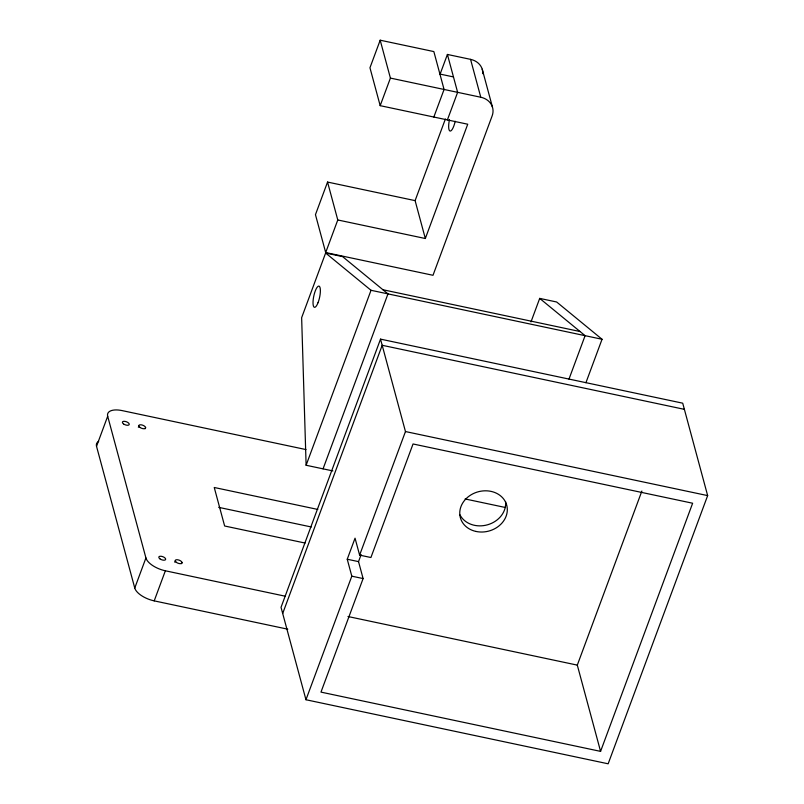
<?xml version="1.0" encoding="UTF-8"?>
<svg xmlns="http://www.w3.org/2000/svg" width="804" height="804" viewBox="0 0 804 804"><rect width="100%" height="100%" fill="white"/><g stroke="black" fill="none" stroke-linecap="round" stroke-linejoin="round"><path stroke-width="1.21" d="M287.792 629.19L154.207 600.869A18.01 8.201 20.4 0 1 134.76 588.036L96.53 446.331L107.686 416.251A18.01 8.201 20.4 0 1 122.138 410.603L305.982 449.567M138.368 427.266L138.821 426.04M145.142 428.703L145.594 427.477M134.76 588.036L145.926 557.956L107.686 416.251M154.207 600.869L165.363 570.79A18.01 8.201 20.4 0 1 145.926 557.956M174.78 562.197L175.232 560.971M181.553 563.634L182.005 562.408M327.55 182.066L337.78 219.964L425.326 238.517L415.105 200.628L327.55 182.066L315.459 214.658L325.69 252.546L433.004 275.29L492.148 115.876A18.01 15.256 -15.1 0 0 480.782 97.244L470.561 59.355L447.406 54.451L440.16 73.978M433.838 117.042L444.069 89.465L433.848 51.577L380.191 40.2L369.961 67.767L380.181 105.666L467.727 124.218L425.326 238.517M323.057 468.843L387.97 293.882L342.574 256.607L325.63 253.019L301.641 317.691L306.113 465.255L332.856 470.923M325.69 252.546L337.78 219.964M380.181 105.666L390.412 78.088L380.191 40.2M306.113 465.255L371.026 290.294L325.63 253.019M415.105 200.628L445.396 118.982M447.396 119.907L457.627 92.339L447.406 54.451M380.523 339.127L281.028 607.321L305.962 699.741L608.156 763.8L707.651 495.606L682.717 403.186L380.523 339.127L405.467 431.547L359.619 555.122L370.915 557.514L413.045 443.969L692.636 503.234L600.578 751.378L320.977 692.113L363.106 578.568L358.534 561.624L361.137 554.609M282.686 613.492L382.191 345.288L684.385 409.347M305.962 699.741L351.81 576.177L347.238 559.232L355.046 538.177L359.619 555.122M530.982 321.912L539.705 298.395L556.649 301.992L602.045 339.268L585.925 382.714M568.981 379.116L585.101 335.67L539.705 298.395M600.578 751.378L577.302 665.119L641.873 491.063M439.919 74.058L453.466 76.933M390.412 78.088L480.782 97.244M382.925 289.741L580.056 331.529M371.026 290.294L602.045 339.268M405.467 431.547L707.651 495.606M465.094 498.952L505.495 507.515M317.821 509.445L214.246 487.485L224.638 525.997L305.058 543.042M218.698 507.354L311.309 526.982M347.238 559.232L358.534 561.624M351.81 576.177L363.106 578.568M165.363 570.79L285.47 596.256M347.981 616.517L577.302 665.119M482.219 69.174L492.44 107.063M505.545 501.525A24.019 20.351 -15.1 0 1 487.767 524.731A24.019 20.351 -15.1 0 1 459.988 514.892M470.561 59.355A18.01 15.256 -15.1 0 1 482.812 73.707M455.195 121.263A10.804 2.965 -78 0 1 450.039 131.042A10.804 2.965 -78 0 1 449.456 119.695M96.53 446.331A18.01 8.201 20.4 0 1 98.671 441.346M475.928 531.434A24.019 20.351 -15.1 0 0 506.852 505.676A24.019 20.351 -15.1 0 0 467.817 497.133A24.019 20.351 -15.1 0 0 475.928 531.434M318.042 302.676A10.834 2.975 -78 0 0 318.987 286.113A10.834 2.975 -78 0 0 313.057 301.319A10.834 2.975 -78 0 0 318.042 302.676M139.866 427.346A3.598 1.638 20.4 0 0 145.544 428.11A3.598 1.638 20.4 0 0 141.223 424.824A3.598 1.638 20.4 0 0 139.866 427.346M123.484 423.879A3.598 1.638 20.4 0 0 129.163 424.643A3.598 1.638 20.4 0 0 124.841 421.356A3.598 1.638 20.4 0 0 123.484 423.879M176.267 562.277A3.598 1.638 20.4 0 0 181.955 563.041A3.598 1.638 20.4 0 0 177.624 559.765A3.598 1.638 20.4 0 0 176.267 562.277M159.885 558.81A3.598 1.638 20.4 0 0 165.574 559.574A3.598 1.638 20.4 0 0 161.252 556.288A3.598 1.638 20.4 0 0 159.885 558.81"/></g></svg>
